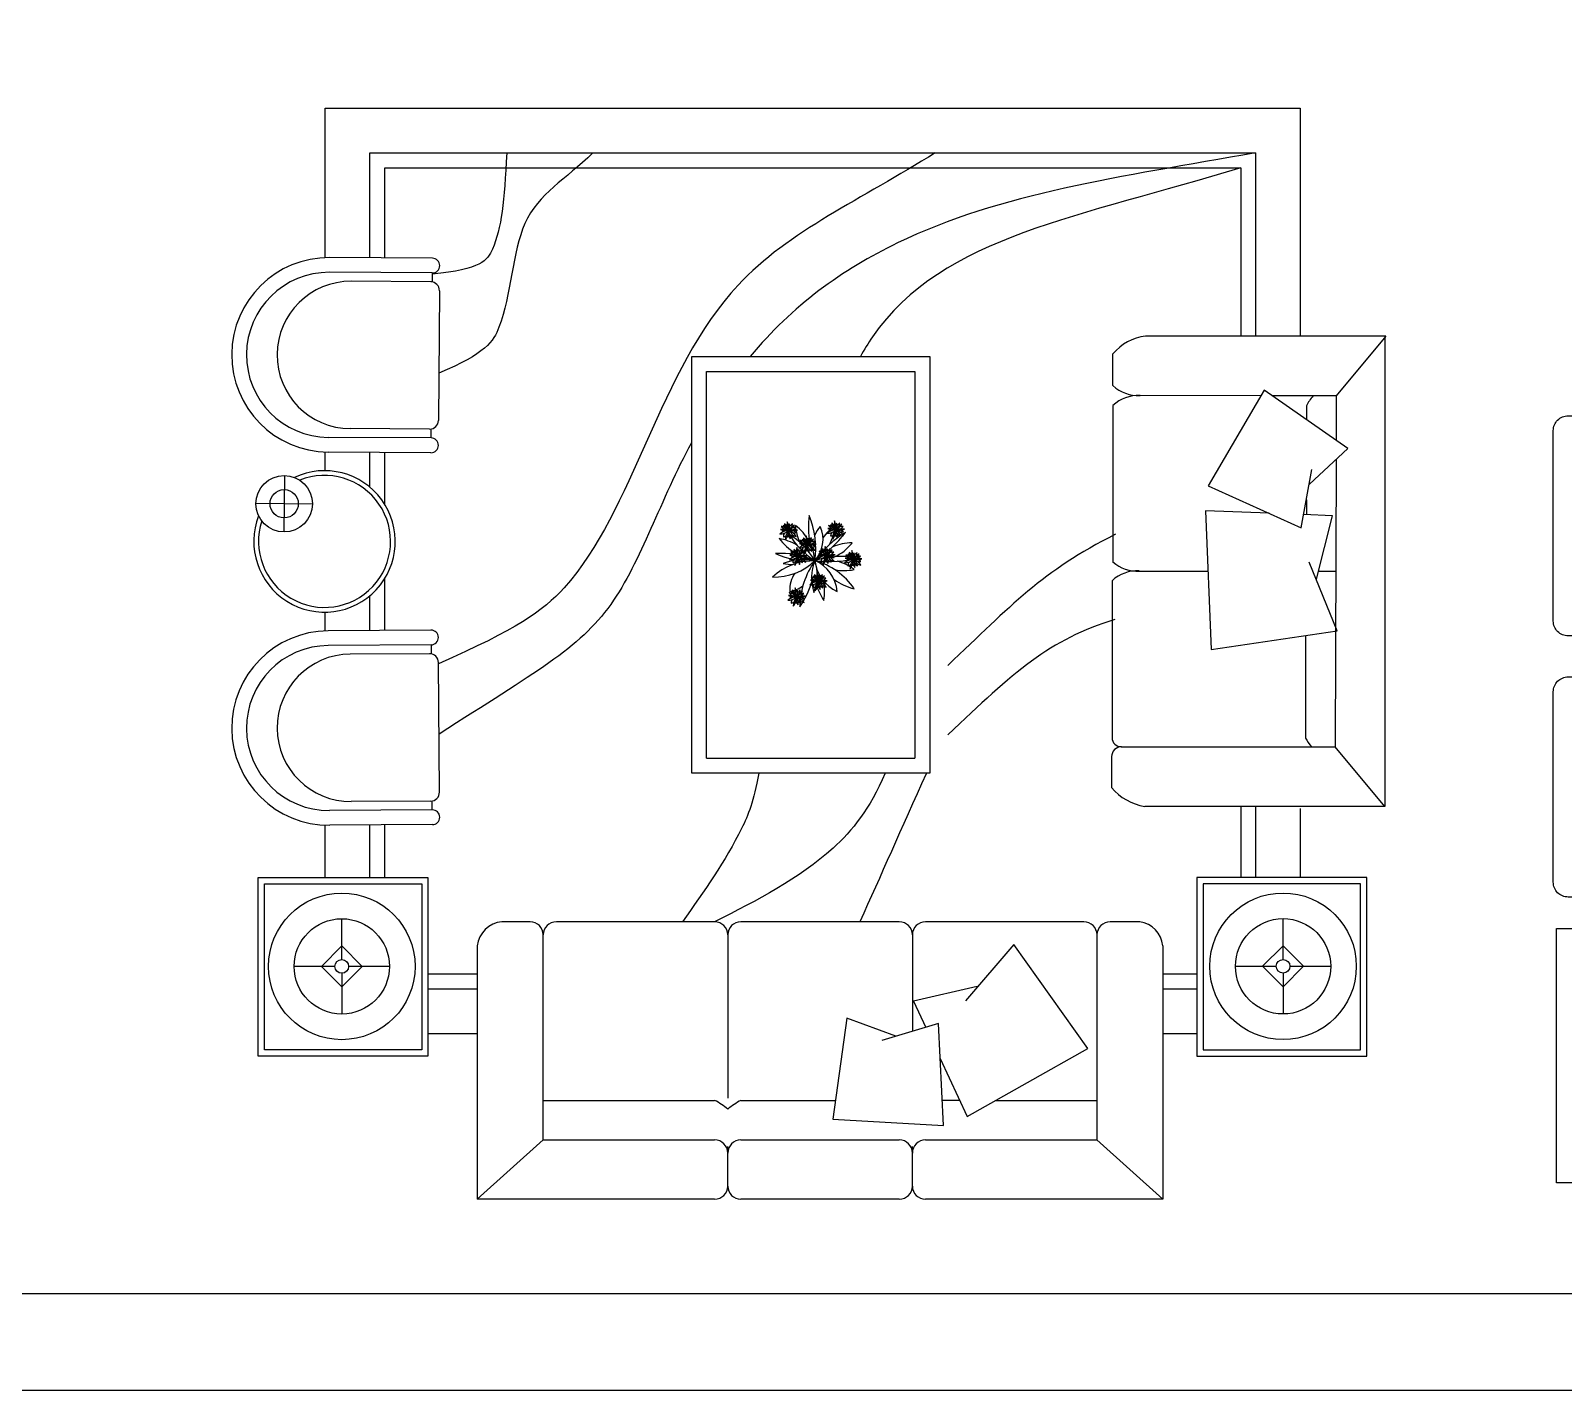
# Model space of a CAD drawing. Header units: inches. Extents: x 6.4 to 48.9, y 11.7 to 36.5.
# Drawn here: x 38.24 to 43.39, y 11.71 to 16.28 of the extents above; entities that cross this region are included whole.
import ezdxf

# ---------------------------------------------------------------- set-up
doc = ezdxf.new("R2010")
doc.units = ezdxf.units.IN
doc.header["$MEASUREMENT"] = 0
for name, color, linetype in [('02', 2, 'Continuous'), ('4', 4, 'Continuous'), ('kadrbm', 4, 'Continuous')]:
    doc.layers.add(name, color=color, linetype=linetype)

# ---------------------------------------------------------------- blocks, each defined once
blk = doc.blocks.new('kadrbm')
at = {"layer": 'kadrbm', "color": 4}
blk.add_lwpolyline([(0, 0), (0, 24.7972), (21, 24.7972), (21, 0), (0, 0)], close=True, dxfattribs=at)
blk.add_lwpolyline([(20.6631, 0.3257), (20.6631, 24.4603), (0.3369, 24.4603), (0.3369, 0.3257), (20.6631, 0.3257)], dxfattribs=at)

msp = doc.modelspace()

# ---------------------------------------------------------------- linework, layer by layer
at = {"layer": '02'}
for p, q in [((39.2257, 16.0187), (42.5022, 16.0187)), ((39.2257, 15.5165), (39.2257, 16.0187)), ((42.5022, 16.0187), (42.5022, 15.2526)), ((39.3757, 15.8687), (42.3522, 15.8687)), ((39.3757, 15.5159), (39.3757, 15.8687)), ((42.3522, 15.8687), (42.3522, 15.2526)), ((39.4257, 15.8187), (42.3022, 15.8187)), ((39.4257, 15.5156), (39.4257, 15.8187)), ((42.3022, 15.8187), (42.3022, 15.2526)), ((39.5855, 15.5146), (39.2404, 15.5167)), ((39.5851, 15.4651), (39.24, 15.4672)), ((39.5851, 15.4651), (39.5849, 15.4354)), ((39.5799, 15.4354), (39.3131, 15.437)), ((39.6094, 15.4055), (39.6061, 14.9699)), ((42.7893, 15.2526), (41.9823, 15.2526)), ((42.7893, 15.2526), (42.6224, 15.0517)), ((42.7866, 15.2526), (42.7866, 13.673)), ((40.4572, 15.1845), (41.2572, 15.1845)), ((40.4572, 13.7845), (40.4572, 15.1845)), ((41.2572, 15.1845), (41.2572, 13.7845)), ((41.8725, 15.0865), (41.8727, 15.193)), ((40.5072, 15.1345), (41.2072, 15.1345)), ((40.5072, 13.8345), (40.5072, 15.1345)), ((41.2072, 15.1345), (41.2072, 13.8345)), ((42.3699, 15.0522), (41.9637, 15.0531)), ((42.3812, 15.0715), (42.1927, 14.7503)), ((42.6618, 14.8756), (42.3812, 15.0715)), ((42.6224, 15.0517), (42.409, 15.0521)), ((42.6224, 15.0517), (42.6224, 14.9031)), ((41.8723, 15.0199), (41.8723, 14.4935)), ((42.5225, 15.0187), (42.5225, 14.9728)), ((39.5761, 14.9404), (39.3093, 14.942)), ((39.5809, 14.9107), (39.5811, 14.9404)), ((39.5809, 14.9107), (39.2357, 14.9128)), ((39.2257, 14.8038), (39.2257, 14.8636)), ((39.5805, 14.8612), (39.2354, 14.8633)), ((39.3757, 14.7452), (39.3757, 14.8602)), ((39.4257, 14.6872), (39.4257, 14.8599)), ((42.5333, 14.756), (42.6618, 14.8756)), ((42.6224, 14.839), (42.6198, 13.8732)), ((39.0885, 14.7846), (39.0864, 14.5949)), ((42.5052, 14.6089), (42.5412, 14.8047)), ((42.1927, 14.7503), (42.5052, 14.6089)), ((39.1823, 14.6887), (38.9926, 14.6907)), ((42.5225, 14.7033), (42.5225, 14.6528)), ((42.1832, 14.6655), (42.2025, 14.2003)), ((42.3978, 14.6575), (42.1832, 14.6655)), ((42.6106, 14.6495), (42.5133, 14.6532)), ((42.5566, 14.4368), (42.6106, 14.6495)), ((41.2072, 14.5345), (41.2072, 14.5345)), ((42.6266, 14.2632), (42.5319, 14.4934)), ((39.4257, 14.2641), (39.4257, 14.439)), ((41.2072, 14.4345), (41.2072, 14.4345)), ((41.8697, 14.4311), (41.8697, 13.9037)), ((41.9609, 14.4631), (42.1916, 14.4631)), ((42.5633, 14.4631), (42.6224, 14.4631)), ((39.3757, 14.2638), (39.3757, 14.381)), ((39.2257, 14.2627), (39.2257, 14.3255)), ((39.5805, 14.2651), (39.2354, 14.2629)), ((42.2025, 14.2003), (42.6266, 14.2632)), ((42.5199, 14.2474), (42.5199, 13.9026)), ((39.5809, 14.2156), (39.2357, 14.2134)), ((39.5761, 14.1858), (39.3093, 14.1843)), ((39.5809, 14.2156), (39.5811, 14.1859)), ((39.6094, 13.7208), (39.6061, 14.1564)), ((41.9003, 13.8732), (42.6198, 13.8732)), ((42.7866, 13.673), (42.6198, 13.8732)), ((40.5072, 13.8345), (41.2072, 13.8345)), ((41.868, 13.8401), (41.8678, 13.7365)), ((41.2572, 13.7845), (40.4572, 13.7845)), ((39.5851, 13.6612), (39.24, 13.659)), ((39.5799, 13.6908), (39.3131, 13.6893)), ((39.5851, 13.6612), (39.5849, 13.6909)), ((42.7866, 13.673), (41.9793, 13.673)), ((42.3022, 13.673), (42.3022, 13.434)), ((42.3522, 13.673), (42.3522, 13.434)), ((42.5022, 13.6663), (42.5022, 13.434)), ((39.2257, 13.4338), (39.2257, 13.6098)), ((39.5855, 13.6117), (39.2404, 13.6095)), ((39.3757, 13.4338), (39.3757, 13.6104)), ((39.4257, 13.4338), (39.4257, 13.6107)), ((38.9997, 12.8338), (38.9997, 13.4338)), ((38.9997, 13.4338), (39.5706, 13.4338)), ((39.0208, 12.8549), (39.0208, 13.4127)), ((39.0208, 13.4127), (39.5495, 13.4127)), ((39.5495, 13.4127), (39.5495, 12.8549)), ((39.5706, 13.4338), (39.5706, 12.8338)), ((42.7257, 13.434), (42.1548, 13.434)), ((42.1548, 13.434), (42.1548, 12.834)), ((42.7046, 13.4129), (42.1759, 13.4129)), ((42.1759, 13.4129), (42.1759, 12.8552)), ((42.7046, 12.8552), (42.7046, 13.4129)), ((42.7257, 12.834), (42.7257, 13.434)), ((39.2811, 13.1582), (39.2811, 13.2954)), ((42.4443, 13.1584), (42.4443, 13.2956)), ((39.9136, 13.2853), (39.8184, 13.2853)), ((39.9579, 12.5524), (39.9579, 13.241)), ((40.5339, 13.2853), (40.0021, 13.2853)), ((40.5782, 13.241), (40.5782, 12.6928)), ((41.1543, 13.2853), (40.6225, 13.2853)), ((41.1986, 13.241), (41.1986, 12.917)), ((41.7747, 13.2853), (41.2429, 13.2853)), ((41.8189, 13.241), (41.8189, 12.5524)), ((41.963, 13.2853), (41.8632, 13.2853)), ((39.2125, 13.1353), (39.2811, 13.2039)), ((39.2811, 13.2039), (39.3497, 13.1353)), ((39.7365, 13.2044), (39.7365, 12.3531)), ((41.5391, 13.2088), (41.3772, 13.0196)), ((41.7881, 12.8597), (41.5391, 13.2088)), ((42.0403, 13.2046), (42.0403, 12.3531)), ((42.4443, 13.2042), (42.3757, 13.1356)), ((42.5129, 13.1356), (42.4443, 13.2042)), ((39.2582, 13.1353), (39.121, 13.1353)), ((39.2811, 13.0667), (39.2125, 13.1353)), ((39.3497, 13.1353), (39.2811, 13.0667)), ((39.4412, 13.1353), (39.304, 13.1353)), ((42.2842, 13.1356), (42.4214, 13.1356)), ((42.3757, 13.1356), (42.4443, 13.067)), ((42.4443, 13.067), (42.5129, 13.1356)), ((42.4671, 13.1356), (42.6043, 13.1356)), ((39.2811, 13.1125), (39.2811, 12.9753)), ((39.7365, 13.1088), (39.5706, 13.1088)), ((42.1548, 13.1088), (42.0403, 13.1088)), ((42.4443, 13.1127), (42.4443, 12.9755)), ((39.7365, 13.0588), (39.5706, 13.0588)), ((41.4164, 13.0674), (41.2024, 13.0187)), ((42.1548, 13.0588), (42.0403, 13.0588)), ((41.2024, 13.0187), (41.2434, 12.9304)), ((40.9778, 12.9613), (40.931, 12.6223)), ((41.1428, 12.9014), (40.9778, 12.9613)), ((41.2866, 12.9433), (41.0958, 12.8862)), ((41.3029, 12.6007), (41.2866, 12.9433)), ((39.7365, 12.9088), (39.5706, 12.9088)), ((42.1548, 12.9088), (42.0403, 12.9088)), ((39.5706, 12.8338), (38.9997, 12.8338)), ((39.5495, 12.8549), (39.0208, 12.8549)), ((41.2922, 12.8255), (41.3827, 12.6308)), ((41.3827, 12.6308), (41.7881, 12.8597)), ((42.1548, 12.834), (42.7257, 12.834)), ((42.1759, 12.8552), (42.7046, 12.8552)), ((39.9579, 12.6852), (40.5339, 12.6852)), ((40.6225, 12.6852), (40.9397, 12.6852)), ((41.3574, 12.6852), (41.2989, 12.6852)), ((41.4791, 12.6852), (41.8189, 12.6852)), ((40.931, 12.6223), (41.3029, 12.6007)), ((39.7365, 12.3531), (39.9579, 12.5524)), ((39.9579, 12.5524), (40.5339, 12.5524)), ((40.5782, 12.3974), (40.5782, 12.5302)), ((40.6225, 12.5524), (41.1543, 12.5524)), ((41.1986, 12.3974), (41.1986, 12.5302)), ((41.2429, 12.5524), (41.8189, 12.5524)), ((41.8189, 12.5524), (42.0403, 12.3531)), ((40.5339, 12.3531), (39.7365, 12.3531)), ((41.1543, 12.3531), (40.6225, 12.3531)), ((42.0403, 12.3531), (41.2429, 12.3531))]:
    msp.add_line(p, q, dxfattribs=at)
for points in [[(43.3523, 14.2957), (43.3523, 14.9353, -0.414214), (43.4023, 14.9853), (43.9531, 14.9853, -0.414214), (44.0031, 14.9353), (44.0031, 14.2957, -0.414214), (43.9531, 14.2457), (43.4023, 14.2457, -0.414214)], [(43.3523, 13.4183), (43.3523, 14.0579, -0.414214), (43.4023, 14.1079), (43.9531, 14.1079, -0.414214), (44.0031, 14.0579), (44.0031, 13.4183, -0.414214), (43.9531, 13.3683), (43.4023, 13.3683, -0.414214)]]:
    msp.add_lwpolyline(points, format="xyb", close=True, dxfattribs=at)
msp.add_lwpolyline([(43.3633, 12.4086), (43.3633, 13.2625), (43.9326, 13.2625), (43.9326, 12.4086)], close=True, dxfattribs=at)
for centre, radius in [((39.0874, 14.6897), 0.0949), ((39.0874, 14.6897), 0.0475), ((39.2811, 13.1353), 0.2462), ((42.4443, 13.1356), 0.2462), ((39.2811, 13.1353), 0.1601), ((42.4443, 13.1356), 0.1601), ((39.2811, 13.1353), 0.0229), ((42.4443, 13.1356), 0.0229)]:
    msp.add_circle(centre, radius, dxfattribs=at)
for centre, radius, start, end in [((39.2379, 15.19), 0.3267, 89.5627, 269.5627), ((39.5853, 15.4898), 0.0248, 269.5627, 89.5627), ((39.2379, 15.19), 0.2772, 89.5627, 269.5627), ((39.3112, 15.1895), 0.2475, 89.5627, 269.5627), ((39.5797, 15.4057), 0.0297, 359.5627, 89.5627), ((42.0005, 15.0887), 0.1649, 96.3427, 140.7797), ((41.9577, 14.9273), 0.126, 87.283, 132.6509), ((41.958, 15.1787), 0.1257, 227.1871, 272.6043), ((42.6901, 14.9299), 0.1896, 139.938, 152.064), ((39.5764, 14.9701), 0.0297, 269.5627, 359.5627), ((39.5807, 14.886), 0.0248, 269.5627, 89.5627), ((39.2231, 14.5631), 0.2376, 158.7518, 115.2173), ((39.2231, 14.5631), 0.2218, 161.8235, 112.026), ((41.9545, 14.5866), 0.1238, 228.3965, 273.47), ((41.9551, 14.3384), 0.126, 87.283, 132.6509), ((39.2379, 13.9362), 0.3267, 90.4373, 270.4373), ((39.5807, 14.2403), 0.0248, 270.4373, 90.4373), ((39.2379, 13.9362), 0.2772, 90.4373, 270.4373), ((39.3112, 13.9368), 0.2475, 90.4373, 270.4373), ((39.5764, 14.1561), 0.0297, 0.4373, 90.4373), ((41.9013, 13.84), 0.0333, 89.8436, 179.8436), ((41.9004, 13.904), 0.0307, 179.4605, 271.8325), ((42.6865, 13.9933), 0.1896, 208.5748, 219.2927), ((39.5797, 13.7205), 0.0297, 270.4373, 0.4373), ((42.007, 13.8513), 0.1804, 219.4974, 261.1506), ((39.5853, 13.6364), 0.0248, 270.4373, 90.4373), ((39.8284, 13.1933), 0.0926, 96.1872, 173.0825), ((39.9136, 13.241), 0.0443, 0, 90), ((40.0021, 13.241), 0.0443, 90, 180), ((40.5339, 13.241), 0.0443, 0, 90), ((40.6225, 13.241), 0.0443, 90, 180), ((41.1543, 13.241), 0.0443, 0, 90), ((41.2429, 13.241), 0.0443, 90, 180), ((41.7747, 13.241), 0.0443, 0, 90), ((41.8632, 13.241), 0.0443, 90, 180), ((41.9478, 13.1934), 0.0932, 6.9347, 80.6611), ((40.4163, 12.4619), 0.2524, 50.0944, 62.2204), ((40.7401, 12.4619), 0.2524, 117.7796, 129.9056), ((40.5339, 12.5081), 0.0443, 0, 90), ((40.6225, 12.5081), 0.0443, 90, 180), ((41.1543, 12.5081), 0.0443, 0, 90), ((41.2429, 12.5081), 0.0443, 90, 180), ((40.5339, 12.3974), 0.0443, 270, 0), ((40.6225, 12.3974), 0.0443, 180, 270), ((41.1543, 12.3974), 0.0443, 270, 0), ((41.2429, 12.3974), 0.0443, 180, 270)]:
    msp.add_arc(centre, radius, start, end, dxfattribs=at)
for points, knots in [([(39.8354, 15.8687), (39.8268, 15.7043), (39.8138, 15.5694), (39.7488, 15.4762), (39.5851, 15.4615)], [0, 0, 0, 0, 448.863623, 683.508689, 683.508689, 683.508689, 683.508689]), ([(41.2753, 15.8687), (41.0293, 15.7132), (40.3984, 15.4403), (40.2365, 14.5189), (39.8685, 14.2681), (39.6061, 14.1519)], [0, 0, 0, 0, 828.518085, 2125.031056, 2527.034838, 2527.034838, 2527.034838, 2527.034838]), ([(40.1246, 15.8687), (40.0333, 15.7778), (39.8575, 15.6923), (39.8493, 15.3264), (39.7646, 15.194), (39.6073, 15.1287)], [0, 0, 0, 0, 378.836841, 730.289434, 886.714225, 886.714225, 886.714225, 886.714225]), ([(42.3522, 15.8687), (41.8952, 15.7869), (41.2839, 15.7055), (40.7939, 15.3549), (40.6539, 15.1845)], [0, 0, 0, 0, 1202.086018, 1841.28265, 1841.28265, 1841.28265, 1841.28265]), ([(42.3022, 15.8187), (41.772, 15.6533), (41.271, 15.5886), (41.0365, 15.2071), (41.0238, 15.1845)], [0, 0, 0, 0, 1350.988373, 1433.592104, 1433.592104, 1433.592104, 1433.592104]), ([(40.4572, 14.897), (40.4568, 14.8962), (40.3524, 14.7057), (40.2202, 14.2782), (39.9306, 14.123), (39.6079, 13.916)], [2183.800988, 2183.800988, 2183.800988, 2183.800988, 2186.429207, 2830.92206, 3500.663689, 3500.663689, 3500.663689, 3500.663689]), ([(40.6826, 13.7845), (40.666, 13.6899), (40.6004, 13.5316), (40.4982, 13.3874), (40.4258, 13.2853)], [2907.40316, 2907.40316, 2907.40316, 2907.40316, 3060.309498, 3431.463257, 3431.463257, 3431.463257, 3431.463257]), ([(41.1072, 13.7845), (41.0543, 13.6628), (40.9007, 13.4711), (40.6761, 13.3573), (40.5339, 13.2853)], [2042.534294, 2042.534294, 2042.534294, 2042.534294, 2314.620101, 2783.019713, 2783.019713, 2783.019713, 2783.019713])]:
    msp.add_open_spline(points, degree=3, knots=knots, dxfattribs=at)
for points in [[(41.8816, 14.5871), (41.6339, 14.463), (41.5308, 14.3475), (41.3175, 14.1464)], [(41.879, 14.3007), (41.6602, 14.2348), (41.5374, 14.1219), (41.3175, 13.9133)], [(41.2455, 13.7845), (41.1605, 13.5941), (41.0914, 13.4397), (41.0222, 13.2853)]]:
    msp.add_open_spline(points, degree=3, dxfattribs=at)
at = {"layer": '4'}
for centre, radius, start, end in [((40.8371, 14.6211), 0.0595, 172.3009, 189.7139), ((40.723, 14.6068), 0.0595, 352.3009, 22.0255), ((41.147, 14.6101), 0.2976, 172.3009, 189.7139), ((40.5762, 14.5384), 0.2976, 352.3009, 22.0255), ((40.9961, 14.6239), 0.0595, 172.3009, 189.7139), ((40.8819, 14.6095), 0.0595, 352.3009, 22.0255), ((40.7541, 14.6282), 0.0405, 269.1564, 313.4376), ((40.7814, 14.5583), 0.0405, 89.1564, 133.4376), ((40.7596, 14.55), 0.0537, 65.3732, 94.4609), ((40.7778, 14.6523), 0.0537, 245.3732, 274.4609), ((40.7898, 14.6385), 0.0405, 217.8084, 258.7946), ((40.75, 14.574), 0.0405, 60.6073, 78.7946), ((40.7745, 14.562), 0.0375, 78.4621, 111.5435), ((40.7682, 14.6337), 0.0375, 258.4621, 268.2981), ((40.8115, 14.6453), 0.0551, 211.2895, 237.5521), ((40.7349, 14.5702), 0.0551, 31.2895, 57.5521), ((40.7849, 14.5791), 0.02, 145.6133, 182.6537), ((40.762, 14.5979), 0.02, 278.5521, 306.3024), ((40.7498, 14.5963), 0.0323, 4.4763, 53.7634), ((40.8011, 14.6249), 0.0323, 184.4763, 205.3557), ((40.8271, 14.5668), 0.0553, 144.6665, 178.9653), ((40.7267, 14.5998), 0.0553, 324.6665, 343.9559), ((40.8121, 14.587), 0.0323, 158.5561, 197.2542), ((40.7511, 14.5892), 0.0323, 338.5561, 17.2542), ((40.8013, 14.6076), 0.0212, 138.0547, 156.7161), ((40.7662, 14.613), 0.0212, 318.0547, 24.4672), ((40.7425, 14.6617), 0.0743, 302.0897, 323.7438), ((40.8419, 14.5549), 0.0743, 122.0897, 143.7438), ((40.8024, 14.5281), 0.0736, 82.5374, 106.1531), ((40.7915, 14.6718), 0.0736, 262.5374, 286.1531), ((40.8073, 14.6014), 0.0255, 185.896, 246.1019), ((40.7717, 14.5755), 0.0255, 5.896, 66.1019), ((40.7693, 14.5532), 0.0473, 34.2737, 74.5097), ((40.8182, 14.5929), 0.0367, 195.5442, 214.4617), ((40.6357, 14.3554), 0.2755, 31.2895, 57.5521), ((41.019, 14.731), 0.2755, 211.2895, 237.5521), ((40.8137, 14.5962), 0.0319, 124.9663, 145.8146), ((40.7517, 14.578), 0.0367, 350.7415, 11.1747), ((40.7637, 14.6249), 0.0319, 331.3074, 355.3856), ((40.8062, 14.5801), 0.0306, 88.5956, 113.6124), ((40.8211, 14.6254), 0.0473, 236.3124, 254.5097), ((40.7827, 14.6294), 0.0306, 293.4487, 322.2657), ((40.8016, 14.6244), 0.0323, 258.7129, 281.758), ((40.7885, 14.5672), 0.0323, 52.4708, 74.9809), ((40.9666, 14.6288), 0.1615, 184.4763, 205.3557), ((40.7101, 14.4859), 0.1615, 4.4763, 53.7634), ((40.9007, 14.5739), 0.0595, 172.3009, 189.7139), ((40.7866, 14.5596), 0.0595, 352.3009, 22.0255), ((40.9676, 14.5424), 0.106, 138.0547, 156.7161), ((40.7923, 14.5694), 0.106, 318.0547, 24.4672), ((40.6738, 14.8132), 0.3714, 302.0897, 323.7438), ((41.1706, 14.2788), 0.3714, 122.0897, 143.7438), ((41.0299, 14.4857), 0.1593, 124.9663, 145.8146), ((40.9131, 14.6309), 0.0405, 269.1564, 313.4376), ((40.9403, 14.5611), 0.0405, 89.1564, 133.4376), ((40.9185, 14.5527), 0.0537, 65.3732, 94.4609), ((40.9367, 14.6551), 0.0537, 245.3732, 274.4609), ((40.9488, 14.6412), 0.0405, 217.8084, 258.7946), ((40.9089, 14.5767), 0.0405, 60.6073, 78.7946), ((40.7798, 14.629), 0.1593, 331.3074, 355.3856), ((40.9334, 14.5648), 0.0375, 78.4621, 111.5435), ((40.9271, 14.6364), 0.0375, 258.4621, 268.2981), ((40.9705, 14.648), 0.0551, 211.2895, 237.5521), ((40.8938, 14.5729), 0.0551, 31.2895, 57.5521), ((40.9439, 14.5818), 0.02, 145.6133, 182.6537), ((40.921, 14.6006), 0.02, 278.5521, 306.3024), ((40.96, 14.6276), 0.0323, 184.4763, 205.3557), ((40.9087, 14.599), 0.0323, 4.4763, 53.7634), ((40.986, 14.5696), 0.0553, 144.6665, 178.9653), ((40.8856, 14.6025), 0.0553, 324.6665, 343.9559), ((40.971, 14.5897), 0.0323, 158.5561, 197.2542), ((40.91, 14.5919), 0.0323, 338.5561, 17.2542), ((40.9602, 14.6103), 0.0212, 138.0547, 156.7161), ((40.9251, 14.6157), 0.0212, 318.0547, 24.4672), ((40.9014, 14.6645), 0.0743, 302.0897, 323.7438), ((41.0008, 14.5576), 0.0743, 122.0897, 143.7438), ((40.9614, 14.5308), 0.0736, 82.5374, 106.1531), ((40.9505, 14.6745), 0.0736, 262.5374, 286.1531), ((40.9662, 14.6042), 0.0255, 185.896, 246.1019), ((40.9306, 14.5783), 0.0255, 5.896, 66.1019), ((40.9283, 14.5559), 0.0473, 34.2737, 74.5097), ((40.9771, 14.5956), 0.0367, 195.5442, 214.4617), ((40.9726, 14.599), 0.0319, 124.9663, 145.8146), ((40.9106, 14.5808), 0.0367, 350.7415, 11.1747), ((40.9226, 14.6276), 0.0319, 331.3074, 355.3856), ((40.9651, 14.5828), 0.0306, 88.5956, 113.6124), ((40.98, 14.6282), 0.0473, 236.3124, 254.5097), ((40.9416, 14.6321), 0.0306, 293.4487, 322.2657), ((40.9606, 14.6272), 0.0323, 258.7129, 281.758), ((40.9475, 14.5699), 0.0323, 52.4708, 74.9809), ((40.9104, 14.697), 0.2023, 217.8084, 258.7946), ((40.7113, 14.3745), 0.2023, 60.6073, 78.7946), ((40.8216, 14.5525), 0.0405, 217.8084, 258.7946), ((40.7818, 14.488), 0.0405, 60.6073, 78.7946), ((40.8433, 14.5593), 0.0551, 211.2895, 237.5521), ((40.7667, 14.4842), 0.0551, 31.2895, 57.5521), ((40.7815, 14.5103), 0.0323, 4.4763, 53.7634), ((40.8328, 14.5389), 0.0323, 184.4763, 205.3557), ((40.8689, 14.5351), 0.0595, 172.3009, 189.7139), ((40.7548, 14.5208), 0.0595, 352.3009, 22.0255), ((40.833, 14.5216), 0.0212, 138.0547, 156.7161), ((40.798, 14.527), 0.0212, 318.0547, 24.4672), ((40.7743, 14.5757), 0.0743, 302.0897, 323.7438), ((40.8737, 14.4689), 0.0743, 122.0897, 143.7438), ((40.8177, 14.581), 0.0405, 269.1564, 313.4376), ((40.8449, 14.5112), 0.0405, 89.1564, 133.4376), ((40.8232, 14.5028), 0.0537, 65.3732, 94.4609), ((40.8414, 14.6051), 0.0537, 245.3732, 274.4609), ((40.8455, 14.5102), 0.0319, 124.9663, 145.8146), ((40.8136, 14.5268), 0.0405, 60.6073, 78.7946), ((40.8534, 14.5913), 0.0405, 217.8084, 258.7946), ((40.7955, 14.5389), 0.0319, 331.3074, 355.3856), ((40.838, 14.5149), 0.0375, 78.4621, 111.5435), ((40.8318, 14.5865), 0.0375, 258.4621, 268.2981), ((40.8751, 14.5981), 0.0551, 211.2895, 237.5521), ((40.7984, 14.523), 0.0551, 31.2895, 57.5521), ((40.8485, 14.5319), 0.02, 145.6133, 182.6537), ((40.8256, 14.5507), 0.02, 278.5521, 306.3024), ((40.8646, 14.5777), 0.0323, 184.4763, 205.3557), ((40.8133, 14.5491), 0.0323, 4.4763, 53.7634), ((40.8906, 14.5197), 0.0553, 144.6665, 178.9653), ((40.7903, 14.5526), 0.0553, 324.6665, 343.9559), ((40.8756, 14.5398), 0.0323, 158.5561, 197.2542), ((40.8147, 14.542), 0.0323, 338.5561, 17.2542), ((40.8648, 14.5604), 0.0212, 138.0547, 156.7161), ((40.8298, 14.5658), 0.0212, 318.0547, 24.4672), ((40.8061, 14.6146), 0.0743, 302.0897, 323.7438), ((40.9054, 14.5077), 0.0743, 122.0897, 143.7438), ((40.866, 14.4809), 0.0736, 82.5374, 106.1531), ((40.8551, 14.6246), 0.0736, 262.5374, 286.1531), ((40.8709, 14.5542), 0.0255, 185.896, 246.1019), ((40.8352, 14.5284), 0.0255, 5.896, 66.1019), ((40.8329, 14.506), 0.0473, 34.2737, 74.5097), ((40.8818, 14.5457), 0.0367, 195.5442, 214.4617), ((40.8773, 14.5491), 0.0319, 124.9663, 145.8146), ((40.8153, 14.5309), 0.0367, 350.7415, 11.1747), ((40.8273, 14.5777), 0.0319, 331.3074, 355.3856), ((40.8697, 14.5329), 0.0306, 88.5956, 113.6124), ((40.8846, 14.5783), 0.0473, 236.3124, 254.5097), ((40.8463, 14.5822), 0.0306, 293.4487, 322.2657), ((40.8652, 14.5772), 0.0323, 258.7129, 281.758), ((40.8521, 14.52), 0.0323, 52.4708, 74.9809), ((40.917, 14.555), 0.0405, 217.8084, 258.7946), ((40.8771, 14.4905), 0.0405, 60.6073, 78.7946), ((40.9387, 14.5618), 0.0551, 211.2895, 237.5521), ((40.862, 14.4867), 0.0551, 31.2895, 57.5521), ((40.8769, 14.5128), 0.0323, 4.4763, 53.7634), ((40.9282, 14.5414), 0.0323, 184.4763, 205.3557), ((40.9643, 14.5376), 0.0595, 172.3009, 189.7139), ((40.8501, 14.5233), 0.0595, 352.3009, 22.0255), ((40.9284, 14.5241), 0.0212, 138.0547, 156.7161), ((40.8933, 14.5295), 0.0212, 318.0547, 24.4672), ((40.969, 14.4714), 0.0743, 122.0897, 143.7438), ((40.8696, 14.5783), 0.0743, 302.0897, 323.7438), ((40.9409, 14.5128), 0.0319, 124.9663, 145.8146), ((40.8909, 14.5414), 0.0319, 331.3074, 355.3856), ((40.9333, 14.4966), 0.0306, 88.5956, 113.6124), ((40.9099, 14.5459), 0.0306, 293.4487, 322.2657), ((40.9921, 14.4049), 0.153, 88.5956, 113.6124), ((40.8749, 14.6514), 0.153, 293.4487, 322.2657), ((40.967, 14.4997), 0.0323, 4.4763, 53.7634), ((41.0183, 14.5283), 0.0323, 184.4763, 205.3557), ((41.0543, 14.5245), 0.0595, 172.3009, 189.7139), ((40.9402, 14.5102), 0.0595, 352.3009, 22.0255), ((41.0185, 14.511), 0.0212, 138.0547, 156.7161), ((40.9834, 14.5164), 0.0212, 318.0547, 24.4672), ((41.0309, 14.4997), 0.0319, 124.9663, 145.8146), ((40.9809, 14.5283), 0.0319, 331.3074, 355.3856), ((40.732, 14.6454), 0.2023, 269.1564, 313.4376), ((40.8681, 14.2962), 0.2023, 89.1564, 133.4376), ((40.7593, 14.2545), 0.2684, 65.3732, 94.4609), ((40.8503, 14.7661), 0.2684, 245.3732, 274.4609), ((40.8336, 14.3147), 0.1876, 78.4621, 111.5435), ((40.8023, 14.673), 0.1876, 258.4621, 268.2981), ((40.7859, 14.5422), 0.0405, 269.1564, 313.4376), ((40.8132, 14.4723), 0.0405, 89.1564, 133.4376), ((40.7914, 14.464), 0.0537, 65.3732, 94.4609), ((40.8096, 14.5663), 0.0537, 245.3732, 274.4609), ((40.8062, 14.476), 0.0375, 78.4621, 111.5435), ((40.8, 14.5477), 0.0375, 258.4621, 268.2981), ((40.8167, 14.4931), 0.02, 145.6133, 182.6537), ((40.7938, 14.5119), 0.02, 278.5521, 306.3024), ((40.8589, 14.4808), 0.0553, 144.6665, 178.9653), ((40.7585, 14.5138), 0.0553, 324.6665, 343.9559), ((40.8438, 14.501), 0.0323, 158.5561, 197.2542), ((40.7829, 14.5032), 0.0323, 338.5561, 17.2542), ((40.8342, 14.4421), 0.0736, 82.5374, 106.1531), ((40.8233, 14.5858), 0.0736, 262.5374, 286.1531), ((40.8391, 14.5154), 0.0255, 185.896, 246.1019), ((40.8034, 14.4895), 0.0255, 5.896, 66.1019), ((40.8011, 14.4672), 0.0473, 34.2737, 74.5097), ((40.85, 14.5069), 0.0367, 195.5442, 214.4617), ((40.7835, 14.492), 0.0367, 350.7415, 11.1747), ((41.0967, 14.3386), 0.2765, 144.6665, 178.9653), ((40.8379, 14.4941), 0.0306, 88.5956, 113.6124), ((40.8528, 14.5394), 0.0473, 236.3124, 254.5097), ((40.8145, 14.5434), 0.0306, 293.4487, 322.2657), ((40.8334, 14.5384), 0.0323, 258.7129, 281.758), ((40.8203, 14.4812), 0.0323, 52.4708, 74.9809), ((41.0216, 14.4394), 0.1617, 158.5561, 197.2542), ((40.7167, 14.4506), 0.1617, 338.5561, 17.2542), ((40.9735, 14.145), 0.3681, 82.5374, 106.1531), ((40.9189, 14.8635), 0.3681, 262.5374, 286.1531), ((40.9977, 14.5116), 0.1273, 185.896, 246.1019), ((40.8196, 14.3822), 0.1273, 5.896, 66.1019), ((40.808, 14.2706), 0.2365, 34.2737, 74.5097), ((40.8813, 14.5447), 0.0405, 269.1564, 313.4376), ((40.9085, 14.4749), 0.0405, 89.1564, 133.4376), ((40.8867, 14.4665), 0.0537, 65.3732, 94.4609), ((40.9049, 14.5688), 0.0537, 245.3732, 274.4609), ((40.9016, 14.4786), 0.0375, 78.4621, 111.5435), ((40.8953, 14.5502), 0.0375, 258.4621, 268.2981), ((40.9121, 14.4956), 0.02, 145.6133, 182.6537), ((40.8892, 14.5144), 0.02, 278.5521, 306.3024), ((40.9542, 14.4833), 0.0553, 144.6665, 178.9653), ((40.8538, 14.5163), 0.0553, 324.6665, 343.9559), ((40.9392, 14.5035), 0.0323, 158.5561, 197.2542), ((40.8782, 14.5057), 0.0323, 338.5561, 17.2542), ((40.9296, 14.4446), 0.0736, 82.5374, 106.1531), ((40.9187, 14.5883), 0.0736, 262.5374, 286.1531), ((40.8965, 14.4697), 0.0473, 34.2737, 74.5097), ((40.9344, 14.5179), 0.0255, 185.896, 246.1019), ((40.8988, 14.4921), 0.0255, 5.896, 66.1019), ((40.9453, 14.5094), 0.0367, 195.5442, 214.4617), ((40.8788, 14.4946), 0.0367, 350.7415, 11.1747), ((40.9482, 14.542), 0.0473, 236.3124, 254.5097), ((40.9288, 14.5409), 0.0323, 258.7129, 281.758), ((40.9157, 14.4837), 0.0323, 52.4708, 74.9809), ((40.904, 14.3404), 0.1615, 52.4708, 74.9809), ((40.9713, 14.5316), 0.0405, 269.1564, 313.4376), ((40.9986, 14.4618), 0.0405, 89.1564, 133.4376), ((40.9768, 14.4534), 0.0537, 65.3732, 94.4609), ((40.995, 14.5557), 0.0537, 245.3732, 274.4609), ((41.007, 14.5419), 0.0405, 217.8084, 258.7946), ((40.9672, 14.4774), 0.0405, 60.6073, 78.7946), ((40.9917, 14.4655), 0.0375, 78.4621, 111.5435), ((40.9854, 14.5371), 0.0375, 258.4621, 268.2981), ((40.9521, 14.4736), 0.0551, 31.2895, 57.5521), ((41.0287, 14.5487), 0.0551, 211.2895, 237.5521), ((41.0021, 14.4825), 0.02, 145.6133, 182.6537), ((40.9792, 14.5013), 0.02, 278.5521, 306.3024), ((41.0443, 14.4702), 0.0553, 144.6665, 178.9653), ((40.9439, 14.5032), 0.0553, 324.6665, 343.9559), ((41.0293, 14.4904), 0.0323, 158.5561, 197.2542), ((40.9683, 14.4926), 0.0323, 338.5561, 17.2542), ((41.0591, 14.4583), 0.0743, 122.0897, 143.7438), ((40.9597, 14.5652), 0.0743, 302.0897, 323.7438), ((41.0196, 14.4315), 0.0736, 82.5374, 106.1531), ((41.0087, 14.5752), 0.0736, 262.5374, 286.1531), ((41.0245, 14.5048), 0.0255, 185.896, 246.1019), ((40.9889, 14.4789), 0.0255, 5.896, 66.1019), ((40.9865, 14.4566), 0.0473, 34.2737, 74.5097), ((41.0354, 14.4963), 0.0367, 195.5442, 214.4617), ((40.9689, 14.4814), 0.0367, 350.7415, 11.1747), ((41.0234, 14.4835), 0.0306, 88.5956, 113.6124), ((41.0383, 14.5289), 0.0473, 236.3124, 254.5097), ((40.9999, 14.5328), 0.0306, 293.4487, 322.2657), ((41.0188, 14.5278), 0.0323, 258.7129, 281.758), ((41.0057, 14.4706), 0.0323, 52.4708, 74.9809), ((40.886, 14.3998), 0.0998, 145.6133, 182.6537), ((40.5947, 14.5035), 0.2765, 324.6665, 343.9559), ((40.882, 14.3878), 0.0405, 89.1564, 133.4376), ((40.8548, 14.4576), 0.0405, 269.1564, 313.4376), ((40.8603, 14.3795), 0.0537, 65.3732, 94.4609), ((40.8784, 14.4818), 0.0537, 245.3732, 274.4609), ((40.8506, 14.4035), 0.0405, 60.6073, 78.7946), ((40.8905, 14.468), 0.0405, 217.8084, 258.7946), ((40.8751, 14.3915), 0.0375, 78.4621, 111.5435), ((40.8688, 14.4632), 0.0375, 258.4621, 268.2981), ((40.9122, 14.4748), 0.0551, 211.2895, 237.5521), ((40.8355, 14.3996), 0.0551, 31.2895, 57.5521), ((40.8504, 14.4257), 0.0323, 4.4763, 53.7634), ((40.9017, 14.4543), 0.0323, 184.4763, 205.3557), ((40.9277, 14.3963), 0.0553, 144.6665, 178.9653), ((40.9378, 14.4506), 0.0595, 172.3009, 189.7139), ((40.8236, 14.4362), 0.0595, 352.3009, 22.0255), ((40.9127, 14.4164), 0.0323, 158.5561, 197.2542), ((40.8517, 14.4187), 0.0323, 338.5561, 17.2542), ((40.9019, 14.437), 0.0212, 138.0547, 156.7161), ((40.8668, 14.4424), 0.0212, 318.0547, 24.4672), ((40.8432, 14.4912), 0.0743, 302.0897, 323.7438), ((40.9425, 14.3843), 0.0743, 122.0897, 143.7438), ((40.9031, 14.3575), 0.0736, 82.5374, 106.1531), ((40.8922, 14.5013), 0.0736, 262.5374, 286.1531), ((40.9079, 14.4309), 0.0255, 185.896, 246.1019), ((40.8723, 14.405), 0.0255, 5.896, 66.1019), ((40.87, 14.3827), 0.0473, 34.2737, 74.5097), ((40.9144, 14.4257), 0.0319, 124.9663, 145.8146), ((40.8644, 14.4544), 0.0319, 331.3074, 355.3856), ((40.9068, 14.4095), 0.0306, 88.5956, 113.6124), ((40.8834, 14.4588), 0.0306, 293.4487, 322.2657), ((40.9023, 14.4539), 0.0323, 258.7129, 281.758), ((40.8892, 14.3966), 0.0323, 52.4708, 74.9809), ((40.7198, 14.3946), 0.1836, 350.7415, 11.1747), ((41.0666, 14.6317), 0.2365, 236.3124, 254.5097), ((40.9695, 14.6266), 0.1615, 258.7129, 281.758), ((40.7806, 14.4059), 0.0405, 269.1564, 313.4376), ((40.8079, 14.336), 0.0405, 89.1564, 133.4376), ((40.7861, 14.3277), 0.0537, 65.3732, 94.4609), ((40.8043, 14.43), 0.0537, 245.3732, 274.4609), ((40.8163, 14.4162), 0.0405, 217.8084, 258.7946), ((40.7765, 14.3517), 0.0405, 60.6073, 78.7946), ((40.7715, 14.4939), 0.0998, 278.5521, 306.3024), ((40.8009, 14.3398), 0.0375, 78.4621, 111.5435), ((40.7947, 14.4114), 0.0375, 258.4621, 268.2981), ((40.838, 14.423), 0.0551, 211.2895, 237.5521), ((40.7614, 14.3479), 0.0551, 31.2895, 57.5521), ((40.7762, 14.374), 0.0323, 4.4763, 53.7634), ((40.8275, 14.4026), 0.0323, 184.4763, 205.3557), ((40.8536, 14.3445), 0.0553, 144.6665, 178.9653), ((40.8636, 14.3988), 0.0595, 172.3009, 189.7139), ((40.7495, 14.3845), 0.0595, 352.3009, 22.0255), ((40.8385, 14.3647), 0.0323, 158.5561, 197.2542), ((40.7776, 14.3669), 0.0323, 338.5561, 17.2542), ((40.8277, 14.3853), 0.0212, 138.0547, 156.7161), ((40.7927, 14.3907), 0.0212, 318.0547, 24.4672), ((40.769, 14.4394), 0.0743, 302.0897, 323.7438), ((40.8684, 14.3326), 0.0743, 122.0897, 143.7438), ((40.8289, 14.3058), 0.0736, 82.5374, 106.1531), ((40.818, 14.4495), 0.0736, 262.5374, 286.1531), ((40.7958, 14.3309), 0.0473, 34.2737, 74.5097), ((40.8338, 14.3791), 0.0255, 185.896, 246.1019), ((40.7981, 14.3532), 0.0255, 5.896, 66.1019), ((40.8402, 14.3739), 0.0319, 124.9663, 145.8146), ((40.7902, 14.4026), 0.0319, 331.3074, 355.3856), ((40.8326, 14.3578), 0.0306, 88.5956, 113.6124), ((40.8092, 14.4071), 0.0306, 293.4487, 322.2657), ((40.815, 14.3449), 0.0323, 52.4708, 74.9809), ((40.8856, 14.4085), 0.02, 145.6133, 182.6537), ((40.8627, 14.4273), 0.02, 278.5521, 306.3024), ((40.8273, 14.4293), 0.0553, 324.6665, 343.9559), ((41.0523, 14.469), 0.1836, 195.5442, 214.4617), ((40.9189, 14.4224), 0.0367, 195.5442, 214.4617), ((40.8524, 14.4075), 0.0367, 350.7415, 11.1747), ((40.9217, 14.4549), 0.0473, 236.3124, 254.5097), ((40.8114, 14.3568), 0.02, 145.6133, 182.6537), ((40.7885, 14.3756), 0.02, 278.5521, 306.3024), ((40.7532, 14.3775), 0.0553, 324.6665, 343.9559), ((40.8447, 14.3706), 0.0367, 195.5442, 214.4617), ((40.7782, 14.3557), 0.0367, 350.7415, 11.1747), ((40.8475, 14.4031), 0.0473, 236.3124, 254.5097), ((40.8281, 14.4021), 0.0323, 258.7129, 281.758)]:
    msp.add_arc(centre, radius, start, end, dxfattribs=at)

# ---------------------------------------------------------------- block references
at = {"layer": 'kadrbm'}
msp.add_blockref('kadrbm', (27.8843, 11.711), dxfattribs=at)

doc.saveas('drawing.dxf')
